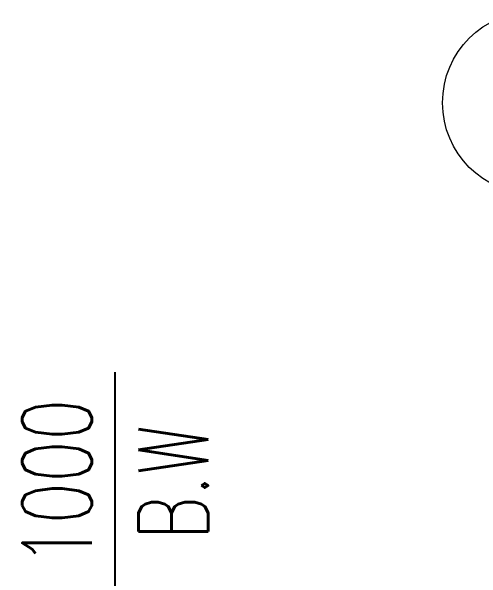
# Model space of a CAD drawing. Header units: millimetres. Extents: x -243837 to -5443, y 40 to 285140.
# Drawn here: x -115731 to -111932, y 81219 to 85799 of the extents above; entities that cross this region are included whole.
import ezdxf

# ---------------------------------------------------------------- set-up
doc = ezdxf.new("R2010")
doc.units = ezdxf.units.MM
doc.layers.add('DIM', color=1, linetype='Continuous', lineweight=9)
doc.styles.add('KA', font='romans.shx', dxfattribs={"width": 0.7})
doc.dimstyles.new('KAT', dxfattribs={"dimscale": 125, "dimtxt": 2.5, "dimasz": 2, "dimexe": 1, "dimexo": 0.06, "dimgap": 0.5, "dimtad": 1, "dimdec": 0, "dimzin": 0, "dimdsep": 46, "dimtxsty": 'KA', "dimcen": 1.5, "dimclrd": 1, "dimclre": 1, "dimclrt": 4, "dimadec": 0, "dimazin": 0, "dimtfac": 1, "dimtdec": 0, "dimtmove": 0, "dimatfit": 2, "dimfxl": 1.5, "dimtolj": 1, "dimtzin": 0, "dimarcsym": 0})

# ---------------------------------------------------------------- blocks, each defined once
blk = doc.blocks.new('*D181')
at = {"color": 1, "lineweight": -2, "transparency": 16777216}
for p, q in [((-114892.6, 79712.8), (-114892.6, 82886.8)), ((-114892.6, 78262.8), (-114892.6, 79262.8)), ((-114801.2, 79262.8), (-114667.6, 79262.8)), ((-114801.2, 78262.8), (-114667.6, 78262.8)), ((-114892.6, 77812.8), (-114892.6, 77362.8))]:
    blk.add_line(p, q, dxfattribs=at)
at = {"color": 1, "transparency": 16777216}
for points in [[(-114967.6, 79712.8), (-114817.6, 79712.8), (-114892.6, 79262.8)], [(-114967.6, 77812.8), (-114817.6, 77812.8), (-114892.6, 78262.8)]]:
    blk.add_solid(points, dxfattribs=at)
at = {"layer": 'DEFPOINTS', "color": 0, "transparency": 16777216}
for p in [(-115026.2, 79262.8, 265.8), (-114892.6, 79262.8), (-115026.2, 78262.8, 266.6)]:
    blk.add_point(p, dxfattribs=at)
at = {"color": 2, "transparency": 16777216, "insert": (-114892.6, 81996.2), "char_height": 562.5, "attachment_point": 5, "rotation": 90, "style": 'KA'}
blk.add_mtext('\\A1;1000\\PB.W', dxfattribs=at)

msp = doc.modelspace()

# ---------------------------------------------------------------- linework, layer by layer
at = {"layer": 'DIM', "color": 1}
msp.add_circle((-111509.89, 85060.9, -159.78), 737.73, dxfattribs=at)

# ---------------------------------------------------------------- dimensions: what is measured, and where the dimension line sits
dim = msp.add_linear_dim(base=(-114892.59, 79262.76, 85.24), p1=(-115026.21, 78262.76, 351.89), p2=(-115026.21, 79262.76, 351.06), angle=90, text='<>\\XB.W', dimstyle='KAT', override={"dimscale": 225, "dimexo": 1, "dimgap": 1, "dimclrt": 2, "dimfxl": 0.18, "dimarcsym": 1})
dim.commit()
dim.dimension.update_dxf_attribs({"geometry": '*D181', "text_midpoint": (-114892.59, 81996.18, 85.24), "dimtype": 160})

doc.saveas('drawing.dxf')
